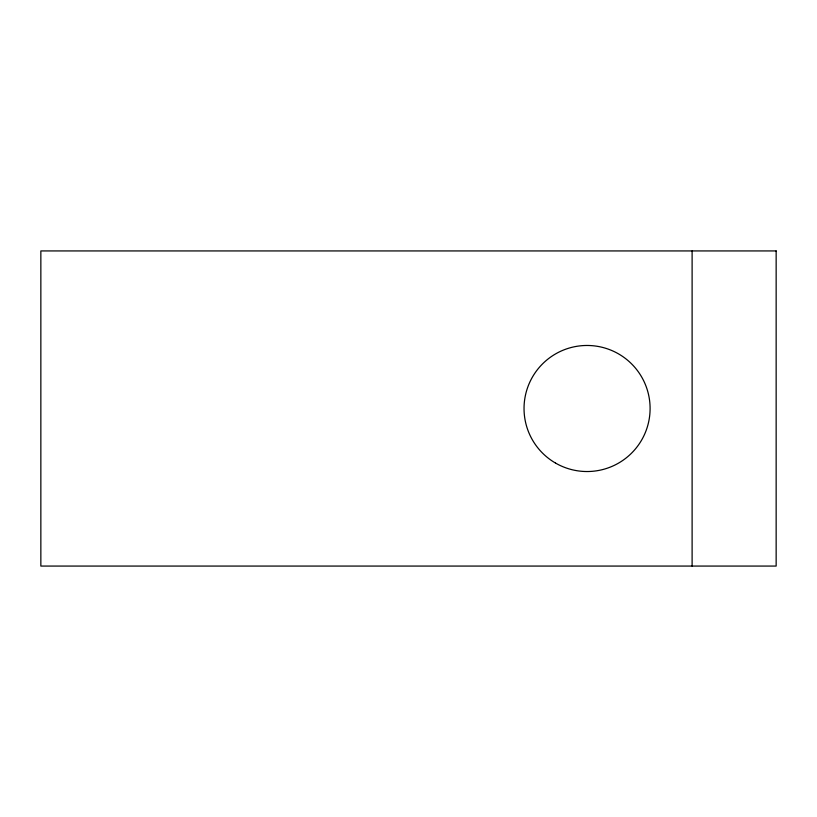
<?xml version="1.0" encoding="UTF-8"?>
<svg xmlns="http://www.w3.org/2000/svg" width="817" height="817" viewBox="0 0 817 817"><rect width="100%" height="100%" fill="white"/><g stroke="black" fill="none" stroke-linecap="round" stroke-linejoin="round"><path stroke-width="1.23" d="M692.111 250.931L692.111 566.069M776.15 250.931L40.85 250.931L40.85 566.069L776.15 566.069L776.15 250.931M555.56 463.086A63.021 63.021 0 0 0 650.097 408.5A63.021 63.021 0 0 0 555.56 353.914A63.021 63.021 0 0 0 555.56 463.086"/></g></svg>
